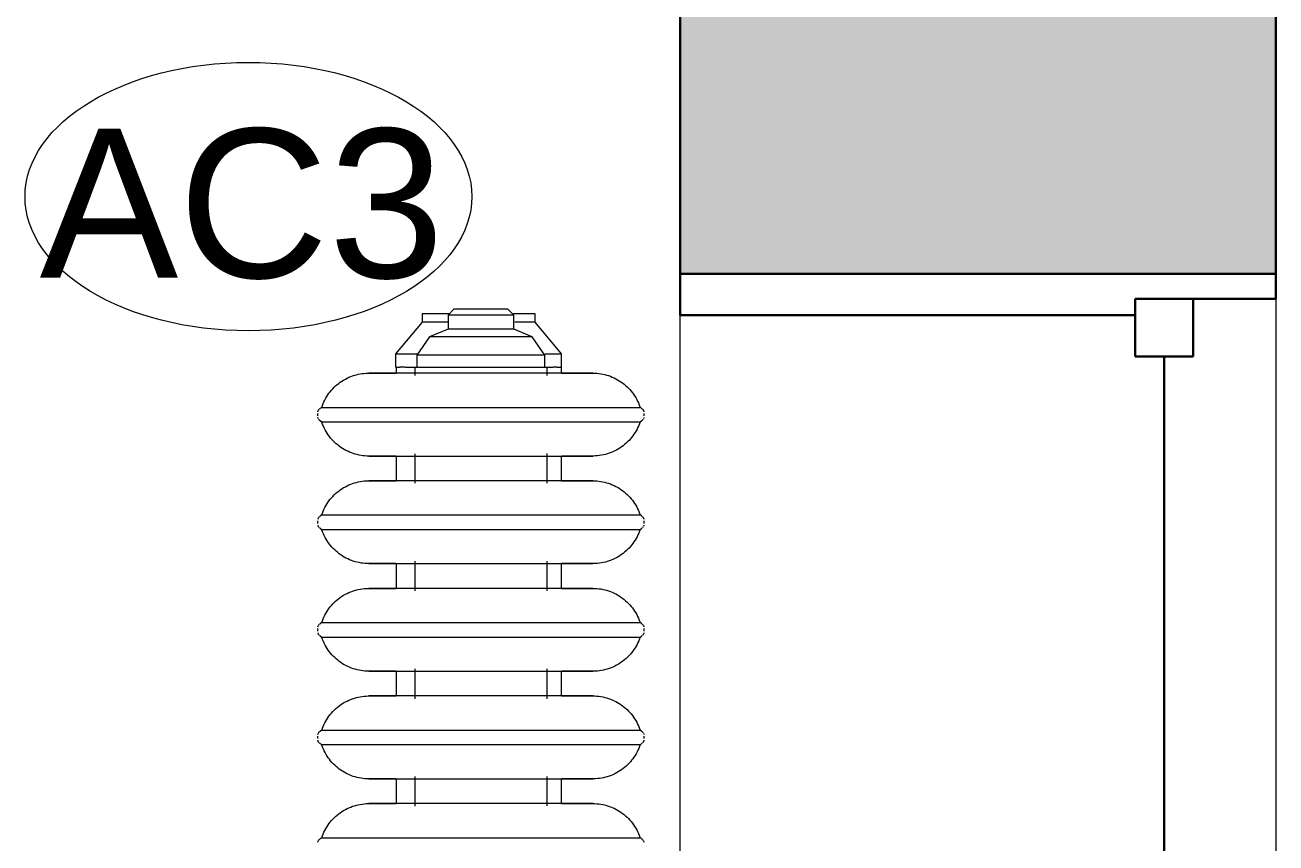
# Model space of a CAD drawing. Header units: inches. Extents: x -1176 to 1507, y -2563 to 978.
# Drawn here: x -791.83 to -754.04, y -403.37 to -378.67 of the extents above; entities that cross this region are included whole.
import ezdxf

# ---------------------------------------------------------------- set-up
doc = ezdxf.new("R2010")
doc.units = ezdxf.units.IN
doc.header["$MEASUREMENT"] = 0
for name, color, linetype, lineweight in [('A-GENM', 13, 'Continuous', 18), ('A-GLAZ', 151, 'Continuous', 18), ('A-WALL', 113, 'Continuous', 18), ('A-WALL-PATT', 111, 'Continuous', 18), ('Q-SPCQ-IDEN', 132, 'Continuous', 9)]:
    doc.layers.add(name, color=color, linetype=linetype, lineweight=lineweight)
doc.styles.add('Arial', font='arial.ttf', dxfattribs={"height": 4.5})

# ---------------------------------------------------------------- blocks, each defined once
blk = doc.blocks.new('Double Hung - balcony windows 3_ 6_-6827319-2nd Floor Power _ Signal')
at = {"layer": 'A-GLAZ', "color": 8, "lineweight": 30}
for p, q in [((-21, 9), (-20.25, 9)), ((-20.25, 4.75), (-20.25, 9)), ((20.25, 4.75), (20.25, 9)), ((21, 9), (20.25, 9)), ((-20.25, 6.5), (-20.25, 4.75)), ((-20.25, 6.5), (-18.5, 6.5)), ((-18.5, 6.5), (-18.5, 4.75)), ((18.5, 6.5), (18.5, 4.75)), ((20.25, 6.5), (18.5, 6.5)), ((20.25, 6.5), (20.25, 4.75)), ((-18.5, 5.625), (18.5, 5.625)), ((-20.25, 4.75), (-18.5, 4.75)), ((-20.25, 4.75), (-19.75, 4.75)), ((-19.75, -9), (-19.75, 4.75)), ((20.25, 4.75), (18.5, 4.75)), ((19.75, 4.75), (20.25, 4.75)), ((19.75, 4.75), (19.75, -9)), ((-19.75, -9), (-21, -9)), ((19.75, -9), (21, -9))]:
    blk.add_line(p, q, dxfattribs=at)
blk = doc.blocks.new('Cast_Iron_Radiator_8182 - Cast_Iron_Radiator_8182-V121-2nd Floor Power _ Signal')
at = {"layer": 'A-GENM', "lineweight": 9}
for p, q in [((-5.75, 4.933), (-5.787, 4.933)), ((-5.713, 4.933), (-5.75, 4.933)), ((-2.5, 4.933), (-2.537, 4.933)), ((-2.463, 4.933), (-2.5, 4.933)), ((0.75, 4.933), (0.713, 4.933)), ((0.787, 4.933), (0.75, 4.933)), ((4, 4.933), (3.963, 4.933)), ((4.037, 4.933), (4, 4.933)), ((-5.943, 4.848), (-5.968, 4.809)), ((-5.968, 1), (-5.968, 4.809)), ((-5.532, 4.809), (-5.557, 4.848)), ((-5.532, 1), (-5.532, 4.809)), ((-2.693, 4.848), (-2.718, 4.809)), ((-2.718, 1), (-2.718, 4.809)), ((-2.282, 4.809), (-2.307, 4.848)), ((-2.282, 1), (-2.282, 4.809)), ((0.557, 4.848), (0.532, 4.809)), ((0.532, 1), (0.532, 4.809)), ((0.968, 4.809), (0.943, 4.848)), ((0.968, 1), (0.968, 4.809)), ((3.807, 4.848), (3.782, 4.809)), ((3.782, 1), (3.782, 4.809)), ((4.218, 4.809), (4.193, 4.848)), ((4.218, 1), (4.218, 4.809)), ((7.057, 4.848), (7.032, 4.809)), ((7.032, 1), (7.032, 4.809)), ((-7.584, 2.438), (-8.542, 1.635)), ((-7.179, 2.438), (-7.584, 2.438)), ((-7.584, 1.944), (-7.584, 2.438)), ((-6.996, 2.438), (-7.179, 2.438)), ((-7.179, 2.291), (-7.179, 2.438)), ((-7.179, 2.296), (-7.179, 2.192)), ((-3.746, 2.438), (-4.501, 2.438)), ((-0.496, 2.438), (-1.251, 2.438)), ((2.754, 2.438), (1.999, 2.438)), ((6.004, 2.438), (5.249, 2.438)), ((-7.545, 1.935), (-8.095, 1.55)), ((-7.179, 1.935), (-7.545, 1.935)), ((-7.545, 1.935), (-7.545, -1.935)), ((-7.179, 2.013), (-7.179, 2.188)), ((-6.932, 2), (-7.179, 2)), ((-7.179, -2), (-7.179, 2)), ((-3.682, 2), (-4.572, 2)), ((-0.432, 2), (-1.322, 2)), ((2.834, 2), (1.928, 2)), ((6.068, 2), (5.178, 2)), ((-8.542, 1.635), (-8.792, 1.635)), ((-8.792, 1.635), (-8.792, 0.985)), ((-8.542, 1.635), (-8.542, 1.028)), ((-8.095, 1.55), (-8.331, 0.993)), ((-8.095, 1.55), (-8.095, -1.55)), ((-8.753, 0.993), (-8.929, 0.816)), ((-8.929, 0.816), (-8.929, -0.816)), ((-8.331, 0.993), (-8.753, 0.993)), ((-8.753, 0.993), (-8.753, -0.993)), ((-8.331, 0.993), (-8.331, -0.993)), ((-7.002, 1), (-7.002, -1)), ((-5.968, -1), (-5.968, 1)), ((-5.532, -1), (-5.532, 1)), ((-4.498, -1), (-4.498, 1)), ((-3.752, 1), (-3.752, -1)), ((-2.718, -1), (-2.718, 1)), ((-2.282, -1), (-2.282, 1)), ((-1.248, -1), (-1.248, 1)), ((-0.502, 1), (-0.502, -1)), ((0.532, -1), (0.532, 1)), ((0.968, -1), (0.968, 1)), ((2.002, -1), (2.002, 1)), ((2.748, 1), (2.748, -1)), ((3.782, -1), (3.782, 1)), ((4.218, -1), (4.218, 1)), ((5.252, -1), (5.252, 1)), ((5.998, 1), (5.998, -1)), ((7.032, -1), (7.032, 1)), ((-8.929, -0.816), (-8.753, -0.993)), ((-8.792, -0.961), (-8.792, -1.771)), ((-8.753, -0.993), (-8.331, -0.993)), ((-8.542, -1.008), (-8.542, -1.771)), ((-8.331, -0.993), (-8.095, -1.55)), ((-5.968, -4.809), (-5.968, -1)), ((-5.532, -4.809), (-5.532, -1)), ((-2.718, -4.809), (-2.718, -1)), ((-2.282, -4.809), (-2.282, -1)), ((0.532, -4.809), (0.532, -1)), ((0.968, -4.809), (0.968, -1)), ((3.782, -4.809), (3.782, -1)), ((4.218, -4.809), (4.218, -1)), ((7.032, -4.809), (7.032, -1)), ((-8.792, -1.771), (-8.542, -1.771)), ((-8.542, -1.771), (-7.584, -2.575)), ((-8.095, -1.55), (-7.545, -1.935)), ((-7.584, -2.575), (-7.584, -1.924)), ((-7.545, -1.935), (-7.179, -1.935)), ((-7.179, -2), (-6.928, -2)), ((-7.179, -2.287), (-7.179, -2.017)), ((-4.568, -2), (-3.678, -2)), ((-1.318, -2), (-0.428, -2)), ((1.932, -2), (2.834, -2)), ((5.182, -2), (6.072, -2)), ((-7.584, -2.575), (-7.179, -2.575)), ((-7.179, -2.301), (-7.179, -2.452)), ((-7.179, -2.551), (-7.179, -2.436)), ((-7.179, -2.562), (-6.997, -2.562)), ((-7.179, -2.565), (-7.179, -2.575)), ((-4.503, -2.562), (-3.747, -2.562)), ((-1.253, -2.562), (-0.497, -2.562)), ((1.997, -2.562), (2.753, -2.562)), ((5.247, -2.562), (6.003, -2.562)), ((-5.968, -4.809), (-5.943, -4.848)), ((-5.557, -4.848), (-5.532, -4.809)), ((-2.718, -4.809), (-2.693, -4.848)), ((-2.307, -4.848), (-2.282, -4.809)), ((0.532, -4.809), (0.557, -4.848)), ((0.943, -4.848), (0.968, -4.809)), ((3.782, -4.809), (3.807, -4.848)), ((4.193, -4.848), (4.218, -4.809)), ((7.032, -4.809), (7.057, -4.848)), ((-5.787, -4.933), (-5.75, -4.933)), ((-5.75, -4.933), (-5.713, -4.933)), ((-2.537, -4.933), (-2.5, -4.933)), ((-2.5, -4.933), (-2.463, -4.933)), ((0.713, -4.933), (0.75, -4.933)), ((0.75, -4.933), (0.787, -4.933)), ((3.963, -4.933), (4, -4.933)), ((4, -4.933), (4.037, -4.933))]:
    blk.add_line(p, q, dxfattribs=at)
at = {"layer": 'A-GENM', "lineweight": 9, "flags": 128}
for points in [[(-5.872, 4.912), (-5.865, 4.915), (-5.858, 4.918), (-5.851, 4.921), (-5.844, 4.924), (-5.837, 4.926)], [(-5.662, 4.925), (-5.655, 4.923), (-5.648, 4.921), (-5.641, 4.918), (-5.634, 4.915), (-5.627, 4.912)], [(-2.622, 4.912), (-2.615, 4.915), (-2.608, 4.918), (-2.601, 4.921), (-2.594, 4.924), (-2.587, 4.926)], [(-2.412, 4.925), (-2.405, 4.923), (-2.398, 4.921), (-2.391, 4.918), (-2.384, 4.915), (-2.377, 4.912)], [(0.628, 4.912), (0.635, 4.915), (0.642, 4.918), (0.649, 4.921), (0.656, 4.924), (0.663, 4.926)], [(0.838, 4.925), (0.845, 4.923), (0.852, 4.921), (0.859, 4.918), (0.866, 4.915), (0.873, 4.912)], [(3.878, 4.912), (3.885, 4.915), (3.892, 4.918), (3.899, 4.921), (3.906, 4.924), (3.913, 4.926)], [(4.088, 4.925), (4.095, 4.923), (4.102, 4.921), (4.109, 4.918), (4.116, 4.915), (4.123, 4.912)], [(7.128, 4.912), (7.135, 4.915), (7.142, 4.918), (7.149, 4.921), (7.156, 4.924), (7.163, 4.926)], [(-7.002, 3.383), (-7.001, 3.443), (-6.997, 3.503), (-6.991, 3.563), (-6.983, 3.622), (-6.972, 3.681), (-6.959, 3.74), (-6.943, 3.798), (-6.926, 3.855), (-6.906, 3.911), (-6.883, 3.967), (-6.859, 4.022), (-6.832, 4.076), (-6.804, 4.128), (-6.773, 4.18), (-6.74, 4.23), (-6.705, 4.279), (-6.668, 4.326), (-6.63, 4.372), (-6.589, 4.416), (-6.547, 4.459), (-6.503, 4.5), (-6.458, 4.539), (-6.411, 4.576), (-6.362, 4.612), (-6.312, 4.645), (-6.261, 4.677), (-6.209, 4.706), (-6.155, 4.733), (-6.101, 4.758), (-6.045, 4.781), (-5.989, 4.802)], [(-5.943, 4.848), (-5.938, 4.854), (-5.934, 4.86), (-5.929, 4.866), (-5.925, 4.872), (-5.919, 4.877)], [(-5.909, 4.887), (-5.903, 4.892), (-5.897, 4.896), (-5.891, 4.901), (-5.885, 4.905)], [(-5.614, 4.904), (-5.608, 4.9), (-5.602, 4.896), (-5.596, 4.891), (-5.591, 4.887)], [(-5.58, 4.876), (-5.575, 4.871), (-5.57, 4.865), (-5.565, 4.859), (-5.561, 4.854), (-5.557, 4.848)], [(-5.532, 4.809), (-5.475, 4.789), (-5.419, 4.767), (-5.365, 4.743), (-5.311, 4.716), (-5.258, 4.688), (-5.206, 4.657), (-5.156, 4.624), (-5.107, 4.59), (-5.059, 4.553), (-5.013, 4.515), (-4.969, 4.474), (-4.926, 4.432), (-4.885, 4.389), (-4.846, 4.343), (-4.808, 4.296), (-4.773, 4.248), (-4.739, 4.198), (-4.707, 4.147), (-4.678, 4.095), (-4.651, 4.042), (-4.625, 3.987), (-4.602, 3.932), (-4.581, 3.876), (-4.563, 3.819), (-4.547, 3.761), (-4.533, 3.703), (-4.521, 3.644), (-4.512, 3.585), (-4.505, 3.525), (-4.5, 3.465), (-4.498, 3.405), (-4.498, 3.383)], [(-3.752, 3.383), (-3.751, 3.443), (-3.747, 3.503), (-3.741, 3.563), (-3.733, 3.622), (-3.722, 3.681), (-3.709, 3.74), (-3.693, 3.798), (-3.676, 3.855), (-3.656, 3.911), (-3.633, 3.967), (-3.609, 4.022), (-3.582, 4.076), (-3.554, 4.128), (-3.523, 4.18), (-3.49, 4.23), (-3.455, 4.279), (-3.418, 4.326), (-3.38, 4.372), (-3.339, 4.416), (-3.297, 4.459), (-3.253, 4.5), (-3.208, 4.539), (-3.161, 4.576), (-3.112, 4.612), (-3.062, 4.645), (-3.011, 4.677), (-2.959, 4.706), (-2.905, 4.733), (-2.851, 4.758), (-2.795, 4.781), (-2.739, 4.802)], [(-2.693, 4.848), (-2.688, 4.854), (-2.684, 4.86), (-2.679, 4.866), (-2.675, 4.872), (-2.669, 4.877)], [(-2.659, 4.887), (-2.653, 4.892), (-2.647, 4.896), (-2.641, 4.901), (-2.635, 4.905)], [(-2.364, 4.904), (-2.358, 4.9), (-2.352, 4.896), (-2.346, 4.891), (-2.341, 4.887)], [(-2.33, 4.876), (-2.325, 4.871), (-2.32, 4.865), (-2.315, 4.859), (-2.311, 4.854), (-2.307, 4.848)], [(-2.282, 4.809), (-2.225, 4.789), (-2.169, 4.767), (-2.115, 4.743), (-2.061, 4.716), (-2.008, 4.688), (-1.956, 4.657), (-1.906, 4.624), (-1.857, 4.59), (-1.809, 4.553), (-1.763, 4.515), (-1.719, 4.474), (-1.676, 4.432), (-1.635, 4.389), (-1.596, 4.343), (-1.558, 4.296), (-1.523, 4.248), (-1.489, 4.198), (-1.457, 4.147), (-1.428, 4.095), (-1.401, 4.042), (-1.375, 3.987), (-1.352, 3.932), (-1.331, 3.876), (-1.313, 3.819), (-1.297, 3.761), (-1.283, 3.703), (-1.271, 3.644), (-1.262, 3.585), (-1.255, 3.525), (-1.25, 3.465), (-1.248, 3.405), (-1.248, 3.383)], [(-0.502, 3.383), (-0.501, 3.443), (-0.497, 3.503), (-0.491, 3.563), (-0.483, 3.622), (-0.472, 3.681), (-0.459, 3.74), (-0.443, 3.798), (-0.426, 3.855), (-0.406, 3.911), (-0.383, 3.967), (-0.359, 4.022), (-0.332, 4.076), (-0.304, 4.128), (-0.273, 4.18), (-0.24, 4.23), (-0.205, 4.279), (-0.168, 4.326), (-0.13, 4.372), (-0.089, 4.416), (-0.047, 4.459), (-0.003, 4.5), (0.042, 4.539), (0.089, 4.576), (0.138, 4.612), (0.188, 4.645), (0.239, 4.677), (0.291, 4.706), (0.345, 4.733), (0.399, 4.758), (0.455, 4.781), (0.511, 4.802)], [(0.557, 4.848), (0.562, 4.854), (0.566, 4.86), (0.571, 4.866), (0.575, 4.872), (0.581, 4.877)], [(0.591, 4.887), (0.597, 4.892), (0.603, 4.896), (0.609, 4.901), (0.615, 4.905)], [(0.886, 4.904), (0.892, 4.9), (0.898, 4.896), (0.904, 4.891), (0.909, 4.887)], [(0.92, 4.876), (0.925, 4.871), (0.93, 4.865), (0.935, 4.859), (0.939, 4.854), (0.943, 4.848)], [(0.968, 4.809), (1.025, 4.789), (1.081, 4.767), (1.135, 4.743), (1.189, 4.716), (1.242, 4.688), (1.294, 4.657), (1.344, 4.624), (1.393, 4.59), (1.441, 4.553), (1.487, 4.515), (1.531, 4.474), (1.574, 4.432), (1.615, 4.389), (1.654, 4.343), (1.692, 4.296), (1.727, 4.248), (1.761, 4.198), (1.793, 4.147), (1.822, 4.095), (1.849, 4.042), (1.875, 3.987), (1.898, 3.932), (1.919, 3.876), (1.937, 3.819), (1.953, 3.761), (1.967, 3.703), (1.979, 3.644), (1.988, 3.585), (1.995, 3.525), (2, 3.465), (2.002, 3.405), (2.002, 3.383)], [(2.748, 3.383), (2.749, 3.443), (2.753, 3.503), (2.759, 3.563), (2.767, 3.622), (2.778, 3.681), (2.791, 3.74), (2.807, 3.798), (2.824, 3.855), (2.844, 3.911), (2.867, 3.967), (2.891, 4.022), (2.918, 4.076), (2.946, 4.128), (2.977, 4.18), (3.01, 4.23), (3.045, 4.279), (3.082, 4.326), (3.12, 4.372), (3.161, 4.416), (3.203, 4.459), (3.247, 4.5), (3.292, 4.539), (3.339, 4.576), (3.388, 4.612), (3.438, 4.645), (3.489, 4.677), (3.541, 4.706), (3.595, 4.733), (3.649, 4.758), (3.705, 4.781), (3.761, 4.802)], [(3.807, 4.848), (3.812, 4.854), (3.816, 4.86), (3.821, 4.866), (3.825, 4.872), (3.831, 4.877)], [(3.841, 4.887), (3.847, 4.892), (3.853, 4.896), (3.859, 4.901), (3.865, 4.905)], [(4.136, 4.904), (4.142, 4.9), (4.148, 4.896), (4.154, 4.891), (4.159, 4.887)], [(4.17, 4.876), (4.175, 4.871), (4.18, 4.865), (4.185, 4.859), (4.189, 4.854), (4.193, 4.848)], [(4.218, 4.809), (4.275, 4.789), (4.331, 4.767), (4.385, 4.743), (4.439, 4.716), (4.492, 4.688), (4.544, 4.657), (4.594, 4.624), (4.643, 4.59), (4.691, 4.553), (4.737, 4.515), (4.781, 4.474), (4.824, 4.432), (4.865, 4.389), (4.904, 4.343), (4.942, 4.296), (4.977, 4.248), (5.011, 4.198), (5.043, 4.147), (5.072, 4.095), (5.099, 4.042), (5.125, 3.987), (5.148, 3.932), (5.169, 3.876), (5.187, 3.819), (5.203, 3.761), (5.217, 3.703), (5.229, 3.644), (5.238, 3.585), (5.245, 3.525), (5.25, 3.465), (5.252, 3.405), (5.252, 3.383)], [(5.998, 3.383), (5.999, 3.443), (6.003, 3.503), (6.009, 3.563), (6.017, 3.622), (6.028, 3.681), (6.041, 3.74), (6.057, 3.798), (6.074, 3.855), (6.094, 3.911), (6.117, 3.967), (6.141, 4.022), (6.168, 4.076), (6.196, 4.128), (6.227, 4.18), (6.26, 4.23), (6.295, 4.279), (6.332, 4.326), (6.37, 4.372), (6.411, 4.416), (6.453, 4.459), (6.497, 4.5), (6.542, 4.539), (6.589, 4.576), (6.638, 4.612), (6.688, 4.645), (6.739, 4.677), (6.791, 4.706), (6.845, 4.733), (6.899, 4.758), (6.955, 4.781), (7.011, 4.802)], [(7.057, 4.848), (7.062, 4.854), (7.066, 4.86), (7.071, 4.866), (7.075, 4.872), (7.081, 4.877)], [(7.091, 4.887), (7.097, 4.892), (7.103, 4.896), (7.109, 4.901), (7.115, 4.905)], [(-7.002, 2.438), (-7.002, 2.498), (-7.002, 2.571), (-7.002, 2.642), (-7.002, 2.71), (-7.002, 2.775), (-7.002, 2.837), (-7.002, 2.896), (-7.002, 2.952), (-7.002, 3.005), (-7.002, 3.055), (-7.002, 3.102), (-7.002, 3.145), (-7.002, 3.185), (-7.002, 3.221), (-7.002, 3.254), (-7.002, 3.283), (-7.002, 3.309), (-7.002, 3.33), (-7.002, 3.348), (-7.002, 3.363), (-7.002, 3.373), (-7.002, 3.38), (-7.002, 3.383), (-7.002, 3.383)], [(-7.002, 3.383), (-7.002, 3.381), (-7.002, 3.375), (-7.002, 3.366), (-7.002, 3.353), (-7.002, 3.336), (-7.002, 3.315), (-7.002, 3.29), (-7.002, 3.262), (-7.002, 3.23), (-7.002, 3.195), (-7.002, 3.156), (-7.002, 3.114), (-7.002, 3.068), (-7.002, 3.019), (-7.002, 2.967), (-7.002, 2.911), (-7.002, 2.853), (-7.002, 2.792), (-7.002, 2.727), (-7.002, 2.66), (-7.002, 2.591), (-7.002, 2.518), (-7.002, 2.444), (-7.002, 2.367), (-7.002, 2.288), (-7.002, 2.206), (-7.002, 2.123), (-7.002, 2.038), (-7.002, 1.952), (-7.002, 1.864), (-7.002, 1.774), (-7.002, 1.683), (-7.002, 1.591), (-7.002, 1.499), (-7.002, 1.405), (-7.002, 1.311), (-7.002, 1.216), (-7.002, 1.121), (-7.002, 1.026), (-7.002, 1)], [(-4.498, 3.383), (-4.498, 3.381), (-4.498, 3.375), (-4.498, 3.366), (-4.498, 3.353), (-4.498, 3.336), (-4.498, 3.315), (-4.498, 3.29), (-4.498, 3.262), (-4.498, 3.23), (-4.498, 3.195), (-4.498, 3.156), (-4.498, 3.114), (-4.498, 3.068), (-4.498, 3.019), (-4.498, 2.967), (-4.498, 2.911), (-4.498, 2.853), (-4.498, 2.792), (-4.498, 2.727), (-4.498, 2.66), (-4.498, 2.591), (-4.498, 2.518), (-4.498, 2.444)], [(-4.498, 1), (-4.498, 1.095), (-4.498, 1.19), (-4.498, 1.285), (-4.498, 1.38), (-4.498, 1.473), (-4.498, 1.566), (-4.498, 1.659), (-4.498, 1.75), (-4.498, 1.839), (-4.498, 1.928), (-4.498, 2.015), (-4.498, 2.1), (-4.498, 2.184), (-4.498, 2.266), (-4.498, 2.346), (-4.498, 2.423), (-4.498, 2.498), (-4.498, 2.571), (-4.498, 2.642), (-4.498, 2.71), (-4.498, 2.775), (-4.498, 2.837), (-4.498, 2.896), (-4.498, 2.952), (-4.498, 3.005), (-4.498, 3.055), (-4.498, 3.102), (-4.498, 3.145), (-4.498, 3.185), (-4.498, 3.221), (-4.498, 3.254), (-4.498, 3.283), (-4.498, 3.309), (-4.498, 3.33), (-4.498, 3.348), (-4.498, 3.363), (-4.498, 3.373), (-4.498, 3.38), (-4.498, 3.383), (-4.498, 3.383)], [(-3.752, 2.438), (-3.752, 2.498), (-3.752, 2.571), (-3.752, 2.642), (-3.752, 2.71), (-3.752, 2.775), (-3.752, 2.837), (-3.752, 2.896), (-3.752, 2.952), (-3.752, 3.005), (-3.752, 3.055), (-3.752, 3.102), (-3.752, 3.145), (-3.752, 3.185), (-3.752, 3.221), (-3.752, 3.254), (-3.752, 3.283), (-3.752, 3.309), (-3.752, 3.33), (-3.752, 3.348), (-3.752, 3.363), (-3.752, 3.373), (-3.752, 3.38), (-3.752, 3.383), (-3.752, 3.383)], [(-3.752, 3.383), (-3.752, 3.381), (-3.752, 3.375), (-3.752, 3.366), (-3.752, 3.353), (-3.752, 3.336), (-3.752, 3.315), (-3.752, 3.29), (-3.752, 3.262), (-3.752, 3.23), (-3.752, 3.195), (-3.752, 3.156), (-3.752, 3.114), (-3.752, 3.068), (-3.752, 3.019), (-3.752, 2.967), (-3.752, 2.911), (-3.752, 2.853), (-3.752, 2.792), (-3.752, 2.727), (-3.752, 2.66), (-3.752, 2.591), (-3.752, 2.518), (-3.752, 2.444), (-3.752, 2.367), (-3.752, 2.288), (-3.752, 2.206), (-3.752, 2.123), (-3.752, 2.038), (-3.752, 1.952), (-3.752, 1.864), (-3.752, 1.774), (-3.752, 1.683), (-3.752, 1.591), (-3.752, 1.499), (-3.752, 1.405), (-3.752, 1.311), (-3.752, 1.216), (-3.752, 1.121), (-3.752, 1.026), (-3.752, 1)], [(-1.248, 3.383), (-1.248, 3.381), (-1.248, 3.375), (-1.248, 3.366), (-1.248, 3.353), (-1.248, 3.336), (-1.248, 3.315), (-1.248, 3.29), (-1.248, 3.262), (-1.248, 3.23), (-1.248, 3.195), (-1.248, 3.156), (-1.248, 3.114), (-1.248, 3.068), (-1.248, 3.019), (-1.248, 2.967), (-1.248, 2.911), (-1.248, 2.853), (-1.248, 2.792), (-1.248, 2.727), (-1.248, 2.66), (-1.248, 2.591), (-1.248, 2.518), (-1.248, 2.444)], [(-1.248, 1), (-1.248, 1.095), (-1.248, 1.19), (-1.248, 1.285), (-1.248, 1.38), (-1.248, 1.473), (-1.248, 1.566), (-1.248, 1.659), (-1.248, 1.75), (-1.248, 1.839), (-1.248, 1.928), (-1.248, 2.015), (-1.248, 2.1), (-1.248, 2.184), (-1.248, 2.266), (-1.248, 2.346), (-1.248, 2.423), (-1.248, 2.498), (-1.248, 2.571), (-1.248, 2.642), (-1.248, 2.71), (-1.248, 2.775), (-1.248, 2.837), (-1.248, 2.896), (-1.248, 2.952), (-1.248, 3.005), (-1.248, 3.055), (-1.248, 3.102), (-1.248, 3.145), (-1.248, 3.185), (-1.248, 3.221), (-1.248, 3.254), (-1.248, 3.283), (-1.248, 3.309), (-1.248, 3.33), (-1.248, 3.348), (-1.248, 3.363), (-1.248, 3.373), (-1.248, 3.38), (-1.248, 3.383), (-1.248, 3.383)], [(-0.502, 2.438), (-0.502, 2.498), (-0.502, 2.571), (-0.502, 2.642), (-0.502, 2.71), (-0.502, 2.775), (-0.502, 2.837), (-0.502, 2.896), (-0.502, 2.952), (-0.502, 3.005), (-0.502, 3.055), (-0.502, 3.102), (-0.502, 3.145), (-0.502, 3.185), (-0.502, 3.221), (-0.502, 3.254), (-0.502, 3.283), (-0.502, 3.309), (-0.502, 3.33), (-0.502, 3.348), (-0.502, 3.363), (-0.502, 3.373), (-0.502, 3.38), (-0.502, 3.383), (-0.502, 3.383)], [(-0.502, 3.383), (-0.502, 3.381), (-0.502, 3.375), (-0.502, 3.366), (-0.502, 3.353), (-0.502, 3.336), (-0.502, 3.315), (-0.502, 3.29), (-0.502, 3.262), (-0.502, 3.23), (-0.502, 3.195), (-0.502, 3.156), (-0.502, 3.114), (-0.502, 3.068), (-0.502, 3.019), (-0.502, 2.967), (-0.502, 2.911), (-0.502, 2.853), (-0.502, 2.792), (-0.502, 2.727), (-0.502, 2.66), (-0.502, 2.591), (-0.502, 2.518), (-0.502, 2.444), (-0.502, 2.367), (-0.502, 2.288), (-0.502, 2.206), (-0.502, 2.123), (-0.502, 2.038), (-0.502, 1.952), (-0.502, 1.864), (-0.502, 1.774), (-0.502, 1.683), (-0.502, 1.591), (-0.502, 1.499), (-0.502, 1.405), (-0.502, 1.311), (-0.502, 1.216), (-0.502, 1.121), (-0.502, 1.026), (-0.502, 1)], [(2.002, 3.383), (2.002, 3.381), (2.002, 3.375), (2.002, 3.366), (2.002, 3.353), (2.002, 3.336), (2.002, 3.315), (2.002, 3.29), (2.002, 3.262), (2.002, 3.23), (2.002, 3.195), (2.002, 3.156), (2.002, 3.114), (2.002, 3.068), (2.002, 3.019), (2.002, 2.967), (2.002, 2.911), (2.002, 2.853), (2.002, 2.792), (2.002, 2.727), (2.002, 2.66), (2.002, 2.591), (2.002, 2.518), (2.002, 2.444)], [(2.002, 1), (2.002, 1.095), (2.002, 1.19), (2.002, 1.285), (2.002, 1.38), (2.002, 1.473), (2.002, 1.566), (2.002, 1.659), (2.002, 1.75), (2.002, 1.839), (2.002, 1.928), (2.002, 2.015), (2.002, 2.1), (2.002, 2.184), (2.002, 2.266), (2.002, 2.346), (2.002, 2.423), (2.002, 2.498), (2.002, 2.571), (2.002, 2.642), (2.002, 2.71), (2.002, 2.775), (2.002, 2.837), (2.002, 2.896), (2.002, 2.952), (2.002, 3.005), (2.002, 3.055), (2.002, 3.102), (2.002, 3.145), (2.002, 3.185), (2.002, 3.221), (2.002, 3.254), (2.002, 3.283), (2.002, 3.309), (2.002, 3.33), (2.002, 3.348), (2.002, 3.363), (2.002, 3.373), (2.002, 3.38), (2.002, 3.383), (2.002, 3.383)], [(2.748, 2.438), (2.748, 2.498), (2.748, 2.571), (2.748, 2.642), (2.748, 2.71), (2.748, 2.775), (2.748, 2.837), (2.748, 2.896), (2.748, 2.952), (2.748, 3.005), (2.748, 3.055), (2.748, 3.102), (2.748, 3.145), (2.748, 3.185), (2.748, 3.221), (2.748, 3.254), (2.748, 3.283), (2.748, 3.309), (2.748, 3.33), (2.748, 3.348), (2.748, 3.363), (2.748, 3.373), (2.748, 3.38), (2.748, 3.383), (2.748, 3.383)], [(2.748, 3.383), (2.748, 3.381), (2.748, 3.375), (2.748, 3.366), (2.748, 3.353), (2.748, 3.336), (2.748, 3.315), (2.748, 3.29), (2.748, 3.262), (2.748, 3.23), (2.748, 3.195), (2.748, 3.156), (2.748, 3.114), (2.748, 3.068), (2.748, 3.019), (2.748, 2.967), (2.748, 2.911), (2.748, 2.853), (2.748, 2.792), (2.748, 2.727), (2.748, 2.66), (2.748, 2.591), (2.748, 2.518), (2.748, 2.444), (2.748, 2.367), (2.748, 2.288), (2.748, 2.206), (2.748, 2.123), (2.748, 2.038), (2.748, 1.952), (2.748, 1.864), (2.748, 1.774), (2.748, 1.683), (2.748, 1.591), (2.748, 1.499), (2.748, 1.405), (2.748, 1.311), (2.748, 1.216), (2.748, 1.121), (2.748, 1.026), (2.748, 1)], [(5.252, 3.383), (5.252, 3.381), (5.252, 3.375), (5.252, 3.366), (5.252, 3.353), (5.252, 3.336), (5.252, 3.315), (5.252, 3.29), (5.252, 3.262), (5.252, 3.23), (5.252, 3.195), (5.252, 3.156), (5.252, 3.114), (5.252, 3.068), (5.252, 3.019), (5.252, 2.967), (5.252, 2.911), (5.252, 2.853), (5.252, 2.792), (5.252, 2.727), (5.252, 2.66), (5.252, 2.591), (5.252, 2.518), (5.252, 2.444)], [(5.252, 1), (5.252, 1.095), (5.252, 1.19), (5.252, 1.285), (5.252, 1.38), (5.252, 1.473), (5.252, 1.566), (5.252, 1.659), (5.252, 1.75), (5.252, 1.839), (5.252, 1.928), (5.252, 2.015), (5.252, 2.1), (5.252, 2.184), (5.252, 2.266), (5.252, 2.346), (5.252, 2.423), (5.252, 2.498), (5.252, 2.571), (5.252, 2.642), (5.252, 2.71), (5.252, 2.775), (5.252, 2.837), (5.252, 2.896), (5.252, 2.952), (5.252, 3.005), (5.252, 3.055), (5.252, 3.102), (5.252, 3.145), (5.252, 3.185), (5.252, 3.221), (5.252, 3.254), (5.252, 3.283), (5.252, 3.309), (5.252, 3.33), (5.252, 3.348), (5.252, 3.363), (5.252, 3.373), (5.252, 3.38), (5.252, 3.383), (5.252, 3.383)], [(5.998, 2.438), (5.998, 2.498), (5.998, 2.571), (5.998, 2.642), (5.998, 2.71), (5.998, 2.775), (5.998, 2.837), (5.998, 2.896), (5.998, 2.952), (5.998, 3.005), (5.998, 3.055), (5.998, 3.102), (5.998, 3.145), (5.998, 3.185), (5.998, 3.221), (5.998, 3.254), (5.998, 3.283), (5.998, 3.309), (5.998, 3.33), (5.998, 3.348), (5.998, 3.363), (5.998, 3.373), (5.998, 3.38), (5.998, 3.383), (5.998, 3.383)], [(5.998, 3.383), (5.998, 3.381), (5.998, 3.375), (5.998, 3.366), (5.998, 3.353), (5.998, 3.336), (5.998, 3.315), (5.998, 3.29), (5.998, 3.262), (5.998, 3.23), (5.998, 3.195), (5.998, 3.156), (5.998, 3.114), (5.998, 3.068), (5.998, 3.019), (5.998, 2.967), (5.998, 2.911), (5.998, 2.853), (5.998, 2.792), (5.998, 2.727), (5.998, 2.66), (5.998, 2.591), (5.998, 2.518), (5.998, 2.444), (5.998, 2.367), (5.998, 2.288), (5.998, 2.206), (5.998, 2.123), (5.998, 2.038), (5.998, 1.952), (5.998, 1.864), (5.998, 1.774), (5.998, 1.683), (5.998, 1.591), (5.998, 1.499), (5.998, 1.405), (5.998, 1.311), (5.998, 1.216), (5.998, 1.121), (5.998, 1.026), (5.998, 1)], [(-7.002, -1), (-7.002, -1.095), (-7.002, -1.19), (-7.002, -1.285), (-7.002, -1.38), (-7.002, -1.473), (-7.002, -1.566), (-7.002, -1.659), (-7.002, -1.75), (-7.002, -1.839), (-7.002, -1.928), (-7.002, -2.015), (-7.002, -2.1), (-7.002, -2.184), (-7.002, -2.266), (-7.002, -2.346), (-7.002, -2.423), (-7.002, -2.498), (-7.002, -2.571), (-7.002, -2.642), (-7.002, -2.71), (-7.002, -2.775), (-7.002, -2.837), (-7.002, -2.896), (-7.002, -2.952), (-7.002, -3.005), (-7.002, -3.055), (-7.002, -3.102), (-7.002, -3.145), (-7.002, -3.185), (-7.002, -3.221), (-7.002, -3.254), (-7.002, -3.283), (-7.002, -3.309), (-7.002, -3.33), (-7.002, -3.348), (-7.002, -3.363), (-7.002, -3.373), (-7.002, -3.38), (-7.002, -3.383), (-7.002, -3.383)], [(-4.498, -3.383), (-4.498, -3.381), (-4.498, -3.375), (-4.498, -3.366), (-4.498, -3.353), (-4.498, -3.336), (-4.498, -3.315), (-4.498, -3.29), (-4.498, -3.262), (-4.498, -3.23), (-4.498, -3.195), (-4.498, -3.156), (-4.498, -3.114), (-4.498, -3.068), (-4.498, -3.019), (-4.498, -2.967), (-4.498, -2.911), (-4.498, -2.853), (-4.498, -2.792), (-4.498, -2.727), (-4.498, -2.66), (-4.498, -2.591), (-4.498, -2.518), (-4.498, -2.444), (-4.498, -2.367), (-4.498, -2.288), (-4.498, -2.206), (-4.498, -2.123), (-4.498, -2.038), (-4.498, -1.952), (-4.498, -1.864), (-4.498, -1.774), (-4.498, -1.683), (-4.498, -1.591), (-4.498, -1.499), (-4.498, -1.405), (-4.498, -1.311), (-4.498, -1.216), (-4.498, -1.121), (-4.498, -1.026), (-4.498, -1)], [(-3.752, -1), (-3.752, -1.095), (-3.752, -1.19), (-3.752, -1.285), (-3.752, -1.38), (-3.752, -1.473), (-3.752, -1.566), (-3.752, -1.659), (-3.752, -1.75), (-3.752, -1.839), (-3.752, -1.928), (-3.752, -2.015), (-3.752, -2.1), (-3.752, -2.184), (-3.752, -2.266), (-3.752, -2.346), (-3.752, -2.423), (-3.752, -2.498), (-3.752, -2.571), (-3.752, -2.642), (-3.752, -2.71), (-3.752, -2.775), (-3.752, -2.837), (-3.752, -2.896), (-3.752, -2.952), (-3.752, -3.005), (-3.752, -3.055), (-3.752, -3.102), (-3.752, -3.145), (-3.752, -3.185), (-3.752, -3.221), (-3.752, -3.254), (-3.752, -3.283), (-3.752, -3.309), (-3.752, -3.33), (-3.752, -3.348), (-3.752, -3.363), (-3.752, -3.373), (-3.752, -3.38), (-3.752, -3.383), (-3.752, -3.383)], [(-1.248, -3.383), (-1.248, -3.381), (-1.248, -3.375), (-1.248, -3.366), (-1.248, -3.353), (-1.248, -3.336), (-1.248, -3.315), (-1.248, -3.29), (-1.248, -3.262), (-1.248, -3.23), (-1.248, -3.195), (-1.248, -3.156), (-1.248, -3.114), (-1.248, -3.068), (-1.248, -3.019), (-1.248, -2.967), (-1.248, -2.911), (-1.248, -2.853), (-1.248, -2.792), (-1.248, -2.727), (-1.248, -2.66), (-1.248, -2.591), (-1.248, -2.518), (-1.248, -2.444), (-1.248, -2.367), (-1.248, -2.288), (-1.248, -2.206), (-1.248, -2.123), (-1.248, -2.038), (-1.248, -1.952), (-1.248, -1.864), (-1.248, -1.774), (-1.248, -1.683), (-1.248, -1.591), (-1.248, -1.499), (-1.248, -1.405), (-1.248, -1.311), (-1.248, -1.216), (-1.248, -1.121), (-1.248, -1.026), (-1.248, -1)], [(-0.502, -1), (-0.502, -1.095), (-0.502, -1.19), (-0.502, -1.285), (-0.502, -1.38), (-0.502, -1.473), (-0.502, -1.566), (-0.502, -1.659), (-0.502, -1.75), (-0.502, -1.839), (-0.502, -1.928), (-0.502, -2.015), (-0.502, -2.1), (-0.502, -2.184), (-0.502, -2.266), (-0.502, -2.346), (-0.502, -2.423), (-0.502, -2.498), (-0.502, -2.571), (-0.502, -2.642), (-0.502, -2.71), (-0.502, -2.775), (-0.502, -2.837), (-0.502, -2.896), (-0.502, -2.952), (-0.502, -3.005), (-0.502, -3.055), (-0.502, -3.102), (-0.502, -3.145), (-0.502, -3.185), (-0.502, -3.221), (-0.502, -3.254), (-0.502, -3.283), (-0.502, -3.309), (-0.502, -3.33), (-0.502, -3.348), (-0.502, -3.363), (-0.502, -3.373), (-0.502, -3.38), (-0.502, -3.383), (-0.502, -3.383)], [(2.002, -3.383), (2.002, -3.381), (2.002, -3.375), (2.002, -3.366), (2.002, -3.353), (2.002, -3.336), (2.002, -3.315), (2.002, -3.29), (2.002, -3.262), (2.002, -3.23), (2.002, -3.195), (2.002, -3.156), (2.002, -3.114), (2.002, -3.068), (2.002, -3.019), (2.002, -2.967), (2.002, -2.911), (2.002, -2.853), (2.002, -2.792), (2.002, -2.727), (2.002, -2.66), (2.002, -2.591), (2.002, -2.518), (2.002, -2.444), (2.002, -2.367), (2.002, -2.288), (2.002, -2.206), (2.002, -2.123), (2.002, -2.038), (2.002, -1.952), (2.002, -1.864), (2.002, -1.774), (2.002, -1.683), (2.002, -1.591), (2.002, -1.499), (2.002, -1.405), (2.002, -1.311), (2.002, -1.216), (2.002, -1.121), (2.002, -1.026), (2.002, -1)], [(2.748, -1), (2.748, -1.095), (2.748, -1.19), (2.748, -1.285), (2.748, -1.38), (2.748, -1.473), (2.748, -1.566), (2.748, -1.659), (2.748, -1.75), (2.748, -1.839), (2.748, -1.928), (2.748, -2.015), (2.748, -2.1), (2.748, -2.184), (2.748, -2.266), (2.748, -2.346), (2.748, -2.423), (2.748, -2.498), (2.748, -2.571), (2.748, -2.642), (2.748, -2.71), (2.748, -2.775), (2.748, -2.837), (2.748, -2.896), (2.748, -2.952), (2.748, -3.005), (2.748, -3.055), (2.748, -3.102), (2.748, -3.145), (2.748, -3.185), (2.748, -3.221), (2.748, -3.254), (2.748, -3.283), (2.748, -3.309), (2.748, -3.33), (2.748, -3.348), (2.748, -3.363), (2.748, -3.373), (2.748, -3.38), (2.748, -3.383), (2.748, -3.383)], [(5.252, -3.383), (5.252, -3.381), (5.252, -3.375), (5.252, -3.366), (5.252, -3.353), (5.252, -3.336), (5.252, -3.315), (5.252, -3.29), (5.252, -3.262), (5.252, -3.23), (5.252, -3.195), (5.252, -3.156), (5.252, -3.114), (5.252, -3.068), (5.252, -3.019), (5.252, -2.967), (5.252, -2.911), (5.252, -2.853), (5.252, -2.792), (5.252, -2.727), (5.252, -2.66), (5.252, -2.591), (5.252, -2.518), (5.252, -2.444), (5.252, -2.367), (5.252, -2.288), (5.252, -2.206), (5.252, -2.123), (5.252, -2.038), (5.252, -1.952), (5.252, -1.864), (5.252, -1.774), (5.252, -1.683), (5.252, -1.591), (5.252, -1.499), (5.252, -1.405), (5.252, -1.311), (5.252, -1.216), (5.252, -1.121), (5.252, -1.026), (5.252, -1)], [(5.998, -1), (5.998, -1.095), (5.998, -1.19), (5.998, -1.285), (5.998, -1.38), (5.998, -1.473), (5.998, -1.566), (5.998, -1.659), (5.998, -1.75), (5.998, -1.839), (5.998, -1.928), (5.998, -2.015), (5.998, -2.1), (5.998, -2.184), (5.998, -2.266), (5.998, -2.346), (5.998, -2.423), (5.998, -2.498), (5.998, -2.571), (5.998, -2.642), (5.998, -2.71), (5.998, -2.775), (5.998, -2.837), (5.998, -2.896), (5.998, -2.952), (5.998, -3.005), (5.998, -3.055), (5.998, -3.102), (5.998, -3.145), (5.998, -3.185), (5.998, -3.221), (5.998, -3.254), (5.998, -3.283), (5.998, -3.309), (5.998, -3.33), (5.998, -3.348), (5.998, -3.363), (5.998, -3.373), (5.998, -3.38), (5.998, -3.383), (5.998, -3.383)], [(-7.002, -3.383), (-7.002, -3.381), (-7.002, -3.375), (-7.002, -3.366), (-7.002, -3.353), (-7.002, -3.336), (-7.002, -3.315), (-7.002, -3.29), (-7.002, -3.262), (-7.002, -3.23), (-7.002, -3.195), (-7.002, -3.156), (-7.002, -3.114), (-7.002, -3.068), (-7.002, -3.019), (-7.002, -2.967), (-7.002, -2.911), (-7.002, -2.853), (-7.002, -2.792), (-7.002, -2.727), (-7.002, -2.66), (-7.002, -2.591), (-7.002, -2.561)], [(-4.498, -2.571), (-4.498, -2.642), (-4.498, -2.71), (-4.498, -2.775), (-4.498, -2.837), (-4.498, -2.896), (-4.498, -2.952), (-4.498, -3.005), (-4.498, -3.055), (-4.498, -3.102), (-4.498, -3.145), (-4.498, -3.185), (-4.498, -3.221), (-4.498, -3.254), (-4.498, -3.283), (-4.498, -3.309), (-4.498, -3.33), (-4.498, -3.348), (-4.498, -3.363), (-4.498, -3.373), (-4.498, -3.38), (-4.498, -3.383), (-4.498, -3.383)], [(-3.752, -3.383), (-3.752, -3.381), (-3.752, -3.375), (-3.752, -3.366), (-3.752, -3.353), (-3.752, -3.336), (-3.752, -3.315), (-3.752, -3.29), (-3.752, -3.262), (-3.752, -3.23), (-3.752, -3.195), (-3.752, -3.156), (-3.752, -3.114), (-3.752, -3.068), (-3.752, -3.019), (-3.752, -2.967), (-3.752, -2.911), (-3.752, -2.853), (-3.752, -2.792), (-3.752, -2.727), (-3.752, -2.66), (-3.752, -2.591), (-3.752, -2.562)], [(-1.248, -2.571), (-1.248, -2.642), (-1.248, -2.71), (-1.248, -2.775), (-1.248, -2.837), (-1.248, -2.896), (-1.248, -2.952), (-1.248, -3.005), (-1.248, -3.055), (-1.248, -3.102), (-1.248, -3.145), (-1.248, -3.185), (-1.248, -3.221), (-1.248, -3.254), (-1.248, -3.283), (-1.248, -3.309), (-1.248, -3.33), (-1.248, -3.348), (-1.248, -3.363), (-1.248, -3.373), (-1.248, -3.38), (-1.248, -3.383), (-1.248, -3.383)], [(-0.502, -3.383), (-0.502, -3.381), (-0.502, -3.375), (-0.502, -3.366), (-0.502, -3.353), (-0.502, -3.336), (-0.502, -3.315), (-0.502, -3.29), (-0.502, -3.262), (-0.502, -3.23), (-0.502, -3.195), (-0.502, -3.156), (-0.502, -3.114), (-0.502, -3.068), (-0.502, -3.019), (-0.502, -2.967), (-0.502, -2.911), (-0.502, -2.853), (-0.502, -2.792), (-0.502, -2.727), (-0.502, -2.66), (-0.502, -2.591), (-0.502, -2.562)], [(2.002, -2.571), (2.002, -2.642), (2.002, -2.71), (2.002, -2.775), (2.002, -2.837), (2.002, -2.896), (2.002, -2.952), (2.002, -3.005), (2.002, -3.055), (2.002, -3.102), (2.002, -3.145), (2.002, -3.185), (2.002, -3.221), (2.002, -3.254), (2.002, -3.283), (2.002, -3.309), (2.002, -3.33), (2.002, -3.348), (2.002, -3.363), (2.002, -3.373), (2.002, -3.38), (2.002, -3.383), (2.002, -3.383)], [(2.748, -3.383), (2.748, -3.381), (2.748, -3.375), (2.748, -3.366), (2.748, -3.353), (2.748, -3.336), (2.748, -3.315), (2.748, -3.29), (2.748, -3.262), (2.748, -3.23), (2.748, -3.195), (2.748, -3.156), (2.748, -3.114), (2.748, -3.068), (2.748, -3.019), (2.748, -2.967), (2.748, -2.911), (2.748, -2.853), (2.748, -2.792), (2.748, -2.727), (2.748, -2.66), (2.748, -2.591), (2.748, -2.562)], [(5.252, -2.571), (5.252, -2.642), (5.252, -2.71), (5.252, -2.775), (5.252, -2.837), (5.252, -2.896), (5.252, -2.952), (5.252, -3.005), (5.252, -3.055), (5.252, -3.102), (5.252, -3.145), (5.252, -3.185), (5.252, -3.221), (5.252, -3.254), (5.252, -3.283), (5.252, -3.309), (5.252, -3.33), (5.252, -3.348), (5.252, -3.363), (5.252, -3.373), (5.252, -3.38), (5.252, -3.383), (5.252, -3.383)], [(5.998, -3.383), (5.998, -3.381), (5.998, -3.375), (5.998, -3.366), (5.998, -3.353), (5.998, -3.336), (5.998, -3.315), (5.998, -3.29), (5.998, -3.262), (5.998, -3.23), (5.998, -3.195), (5.998, -3.156), (5.998, -3.114), (5.998, -3.068), (5.998, -3.019), (5.998, -2.967), (5.998, -2.911), (5.998, -2.853), (5.998, -2.792), (5.998, -2.727), (5.998, -2.66), (5.998, -2.591), (5.998, -2.562)], [(-5.968, -4.809), (-6.025, -4.789), (-6.081, -4.767), (-6.135, -4.743), (-6.189, -4.716), (-6.242, -4.688), (-6.294, -4.657), (-6.344, -4.624), (-6.393, -4.59), (-6.441, -4.553), (-6.487, -4.515), (-6.531, -4.474), (-6.574, -4.432), (-6.615, -4.389), (-6.654, -4.343), (-6.692, -4.296), (-6.727, -4.248), (-6.761, -4.198), (-6.793, -4.147), (-6.822, -4.095), (-6.849, -4.042), (-6.875, -3.987), (-6.898, -3.932), (-6.919, -3.876), (-6.937, -3.819), (-6.953, -3.761), (-6.967, -3.703), (-6.979, -3.644), (-6.988, -3.585), (-6.995, -3.525), (-7, -3.465), (-7.002, -3.405), (-7.002, -3.383)], [(-4.498, -3.383), (-4.499, -3.443), (-4.503, -3.503), (-4.509, -3.563), (-4.517, -3.622), (-4.528, -3.681), (-4.541, -3.74), (-4.557, -3.798), (-4.574, -3.855), (-4.594, -3.911), (-4.617, -3.967), (-4.641, -4.022), (-4.668, -4.076), (-4.696, -4.128), (-4.727, -4.18), (-4.76, -4.23), (-4.795, -4.279), (-4.832, -4.326), (-4.87, -4.372), (-4.911, -4.416), (-4.953, -4.459), (-4.997, -4.5), (-5.042, -4.539), (-5.089, -4.576), (-5.138, -4.612), (-5.188, -4.645), (-5.239, -4.677), (-5.291, -4.706), (-5.345, -4.733), (-5.399, -4.758), (-5.455, -4.781), (-5.511, -4.802)], [(-2.718, -4.809), (-2.775, -4.789), (-2.831, -4.767), (-2.885, -4.743), (-2.939, -4.716), (-2.992, -4.688), (-3.044, -4.657), (-3.094, -4.624), (-3.143, -4.59), (-3.191, -4.553), (-3.237, -4.515), (-3.281, -4.474), (-3.324, -4.432), (-3.365, -4.389), (-3.404, -4.343), (-3.442, -4.296), (-3.477, -4.248), (-3.511, -4.198), (-3.543, -4.147), (-3.572, -4.095), (-3.599, -4.042), (-3.625, -3.987), (-3.648, -3.932), (-3.669, -3.876), (-3.687, -3.819), (-3.703, -3.761), (-3.717, -3.703), (-3.729, -3.644), (-3.738, -3.585), (-3.745, -3.525), (-3.75, -3.465), (-3.752, -3.405), (-3.752, -3.383)], [(-1.248, -3.383), (-1.249, -3.443), (-1.253, -3.503), (-1.259, -3.563), (-1.267, -3.622), (-1.278, -3.681), (-1.291, -3.74), (-1.307, -3.798), (-1.324, -3.855), (-1.344, -3.911), (-1.367, -3.967), (-1.391, -4.022), (-1.418, -4.076), (-1.446, -4.128), (-1.477, -4.18), (-1.51, -4.23), (-1.545, -4.279), (-1.582, -4.326), (-1.62, -4.372), (-1.661, -4.416), (-1.703, -4.459), (-1.747, -4.5), (-1.792, -4.539), (-1.839, -4.576), (-1.888, -4.612), (-1.938, -4.645), (-1.989, -4.677), (-2.041, -4.706), (-2.095, -4.733), (-2.149, -4.758), (-2.205, -4.781), (-2.261, -4.802)], [(0.532, -4.809), (0.475, -4.789), (0.419, -4.767), (0.365, -4.743), (0.311, -4.716), (0.258, -4.688), (0.206, -4.657), (0.156, -4.624), (0.107, -4.59), (0.059, -4.553), (0.013, -4.515), (-0.031, -4.474), (-0.074, -4.432), (-0.115, -4.389), (-0.154, -4.343), (-0.192, -4.296), (-0.227, -4.248), (-0.261, -4.198), (-0.293, -4.147), (-0.322, -4.095), (-0.349, -4.042), (-0.375, -3.987), (-0.398, -3.932), (-0.419, -3.876), (-0.437, -3.819), (-0.453, -3.761), (-0.467, -3.703), (-0.479, -3.644), (-0.488, -3.585), (-0.495, -3.525), (-0.5, -3.465), (-0.502, -3.405), (-0.502, -3.383)], [(2.002, -3.383), (2.001, -3.443), (1.997, -3.503), (1.991, -3.563), (1.983, -3.622), (1.972, -3.681), (1.959, -3.74), (1.943, -3.798), (1.926, -3.855), (1.906, -3.911), (1.883, -3.967), (1.859, -4.022), (1.832, -4.076), (1.804, -4.128), (1.773, -4.18), (1.74, -4.23), (1.705, -4.279), (1.668, -4.326), (1.63, -4.372), (1.589, -4.416), (1.547, -4.459), (1.503, -4.5), (1.458, -4.539), (1.411, -4.576), (1.362, -4.612), (1.312, -4.645), (1.261, -4.677), (1.209, -4.706), (1.155, -4.733), (1.101, -4.758), (1.045, -4.781), (0.989, -4.802)], [(2.831, -3.876), (2.813, -3.819), (2.797, -3.761), (2.783, -3.703), (2.771, -3.644), (2.762, -3.585), (2.755, -3.525), (2.75, -3.465), (2.748, -3.405), (2.748, -3.383)], [(5.252, -3.383), (5.251, -3.443), (5.247, -3.503), (5.241, -3.563), (5.233, -3.622), (5.222, -3.681), (5.209, -3.74), (5.193, -3.798), (5.176, -3.855), (5.156, -3.911), (5.133, -3.967), (5.109, -4.022), (5.082, -4.076), (5.054, -4.128), (5.023, -4.18), (4.99, -4.23), (4.955, -4.279), (4.918, -4.326), (4.88, -4.372), (4.839, -4.416), (4.797, -4.459), (4.753, -4.5), (4.708, -4.539), (4.661, -4.576), (4.612, -4.612), (4.562, -4.645), (4.511, -4.677), (4.459, -4.706), (4.405, -4.733), (4.351, -4.758), (4.295, -4.781), (4.239, -4.802)], [(7.032, -4.809), (6.975, -4.789), (6.919, -4.767), (6.865, -4.743), (6.811, -4.716), (6.758, -4.688), (6.706, -4.657), (6.656, -4.624), (6.607, -4.59), (6.559, -4.553), (6.513, -4.515), (6.469, -4.474), (6.426, -4.432), (6.385, -4.389), (6.346, -4.343), (6.308, -4.296), (6.273, -4.248), (6.239, -4.198), (6.207, -4.147), (6.178, -4.095), (6.151, -4.042), (6.125, -3.987), (6.102, -3.932), (6.081, -3.876), (6.063, -3.819), (6.047, -3.761), (6.033, -3.703), (6.021, -3.644), (6.012, -3.585), (6.005, -3.525), (6, -3.465), (5.998, -3.405), (5.998, -3.383)], [(3.782, -4.809), (3.725, -4.789), (3.669, -4.767), (3.615, -4.743), (3.561, -4.716), (3.508, -4.688), (3.456, -4.657), (3.406, -4.624), (3.357, -4.59), (3.309, -4.553), (3.263, -4.515), (3.219, -4.474), (3.176, -4.432), (3.135, -4.389), (3.096, -4.343), (3.058, -4.296), (3.023, -4.248), (2.989, -4.198), (2.957, -4.147), (2.928, -4.095), (2.901, -4.042), (2.875, -3.987), (2.852, -3.932), (2.834, -3.884)], [(-5.92, -4.876), (-5.925, -4.871), (-5.93, -4.865), (-5.935, -4.859), (-5.939, -4.854), (-5.943, -4.848)], [(-5.886, -4.904), (-5.892, -4.9), (-5.898, -4.896), (-5.904, -4.891), (-5.909, -4.887)], [(-5.838, -4.925), (-5.845, -4.923), (-5.852, -4.921), (-5.859, -4.918), (-5.866, -4.915), (-5.873, -4.912)], [(-5.628, -4.912), (-5.635, -4.915), (-5.642, -4.918), (-5.649, -4.921), (-5.656, -4.924), (-5.663, -4.926)], [(-5.591, -4.887), (-5.597, -4.892), (-5.603, -4.896), (-5.609, -4.901), (-5.615, -4.905)], [(-5.557, -4.848), (-5.562, -4.854), (-5.566, -4.86), (-5.571, -4.866), (-5.575, -4.872), (-5.581, -4.877)], [(-2.67, -4.876), (-2.675, -4.871), (-2.68, -4.865), (-2.685, -4.859), (-2.689, -4.854), (-2.693, -4.848)], [(-2.636, -4.904), (-2.642, -4.9), (-2.648, -4.896), (-2.654, -4.891), (-2.659, -4.887)], [(-2.588, -4.925), (-2.595, -4.923), (-2.602, -4.921), (-2.609, -4.918), (-2.616, -4.915), (-2.623, -4.912)], [(-2.378, -4.912), (-2.385, -4.915), (-2.392, -4.918), (-2.399, -4.921), (-2.406, -4.924), (-2.413, -4.926)], [(-2.341, -4.887), (-2.347, -4.892), (-2.353, -4.896), (-2.359, -4.901), (-2.365, -4.905)], [(-2.307, -4.848), (-2.312, -4.854), (-2.316, -4.86), (-2.321, -4.866), (-2.325, -4.872), (-2.331, -4.877)], [(0.58, -4.876), (0.575, -4.871), (0.57, -4.865), (0.565, -4.859), (0.561, -4.854), (0.557, -4.848)], [(0.614, -4.904), (0.608, -4.9), (0.602, -4.896), (0.596, -4.891), (0.591, -4.887)], [(0.662, -4.925), (0.655, -4.923), (0.648, -4.921), (0.641, -4.918), (0.634, -4.915), (0.627, -4.912)], [(0.872, -4.912), (0.865, -4.915), (0.858, -4.918), (0.851, -4.921), (0.844, -4.924), (0.837, -4.926)], [(0.909, -4.887), (0.903, -4.892), (0.897, -4.896), (0.891, -4.901), (0.885, -4.905)], [(0.943, -4.848), (0.938, -4.854), (0.934, -4.86), (0.929, -4.866), (0.925, -4.872), (0.92, -4.876)], [(3.83, -4.876), (3.825, -4.871), (3.82, -4.865), (3.815, -4.859), (3.811, -4.854), (3.807, -4.848)], [(3.864, -4.904), (3.858, -4.9), (3.852, -4.896), (3.846, -4.891), (3.841, -4.887)], [(3.912, -4.925), (3.905, -4.923), (3.898, -4.921), (3.891, -4.918), (3.884, -4.915), (3.877, -4.912)], [(4.122, -4.912), (4.115, -4.915), (4.108, -4.918), (4.101, -4.921), (4.094, -4.924), (4.087, -4.926)], [(4.159, -4.887), (4.153, -4.892), (4.147, -4.896), (4.141, -4.901), (4.135, -4.905)], [(4.193, -4.848), (4.188, -4.854), (4.184, -4.86), (4.179, -4.866), (4.175, -4.872), (4.169, -4.877)], [(7.08, -4.876), (7.075, -4.871), (7.07, -4.865), (7.065, -4.859), (7.061, -4.854), (7.057, -4.848)], [(7.114, -4.904), (7.108, -4.9), (7.102, -4.896), (7.096, -4.891), (7.091, -4.887)], [(7.162, -4.925), (7.155, -4.923), (7.148, -4.921), (7.141, -4.918), (7.134, -4.915), (7.127, -4.912)]]:
    blk.add_lwpolyline(points, dxfattribs=at)
blk = doc.blocks.new('Appliance_Specialty Equipment Tag - Standard-3515593-2nd Floor Power _ Signal')
at = {"layer": 'Q-SPCQ-IDEN'}
blk.add_ellipse((-0.04989, 0.00375), major_axis=(-0.1406, 0), ratio=0.600473, dxfattribs=at)

msp = doc.modelspace()

# ---------------------------------------------------------------- hatches: boundary and pattern name
at = {"layer": 'A-WALL-PATT'}
h = msp.add_hatch(color=250, dxfattribs=at)
h.paths.add_polyline_path([(-754.043, -1262.185), (-754.043, -1210.185), (-772.043, -1210.185), (-772.043, -1262.185), (-763.555, -1262.185)], flags=0)
h.paths.add_polyline_path([(-754.043, -1170.185), (-754.043, -1093.301), (-772.043, -1093.301), (-772.043, -1170.185), (-763.555, -1170.185)], flags=0)
h.paths.add_polyline_path([(-754.043, -1053.185), (-754.043, -1004.185), (-772.043, -1004.185), (-772.043, -1053.185), (-763.555, -1053.185)], flags=0)
h.paths.add_polyline_path([(-763.555, -962.185), (-754.043, -962.185), (-754.043, -860.185), (-772.043, -860.185), (-772.043, -962.185)], flags=0)
h.paths.add_polyline_path([(-754.043, -818.185), (-754.043, -716.185), (-772.043, -716.185), (-772.043, -818.185), (-763.555, -818.185)], flags=0)
h.paths.add_polyline_path([(-754.043, -674.185), (-754.043, -572.185), (-772.043, -572.185), (-772.043, -674.185), (-763.555, -674.185)], flags=0)
h.paths.add_polyline_path([(-772.043, -530.185), (-754.043, -530.185), (-754.043, -428.185), (-772.043, -428.185), (-772.043, -498.552)], flags=0)
h.paths.add_polyline_path([(-772.043, -386.185), (-754.043, -386.185), (-754.043, -278.185), (-772.043, -278.185), (-772.043, -383.707)], flags=0)
h.paths.add_polyline_path([(-754.043, -236.185), (-754.043, -122.495), (-772.043, -122.495), (-772.043, -236.185), (-763.555, -236.185)], flags=0)
h.paths.add_polyline_path([(-772.043, -80.495), (-754.043, -80.495), (-754.043, 16.255), (-772.043, 16.255), (-772.043, -72.626)], flags=0)

# ---------------------------------------------------------------- linework, layer by layer
at = {"layer": 'A-WALL', "color": 8, "lineweight": 30}
for p, q in [((-754.043, -386.185), (-754.043, -278.185)), ((-772.043, -386.185), (-772.043, -331.607)), ((-754.043, -386.185), (-772.043, -386.185))]:
    msp.add_line(p, q, dxfattribs=at)
at = {"layer": 'A-WALL', "lineweight": 9}
for p, q in [((-772.043, -428.185), (-772.043, -386.185)), ((-754.043, -386.185), (-754.043, -428.185))]:
    msp.add_line(p, q, dxfattribs=at)

# ---------------------------------------------------------------- block references
at = {"layer": 'A-GENM', "lineweight": 9, "rotation": 269.9999999999999}
msp.add_blockref('Cast_Iron_Radiator_8182 - Cast_Iron_Radiator_8182-V121-2nd Floor Power _ Signal', (-778.062, -396.185), dxfattribs=at)
at = {"layer": 'A-GLAZ', "rotation": 269.9999999999999}
msp.add_blockref('Double Hung - balcony windows 3_ 6_-6827319-2nd Floor Power _ Signal', (-763.043, -407.185), dxfattribs=at)
at = {"layer": 'Q-SPCQ-IDEN', "xscale": 47.99999999999997, "yscale": 47.99999999999997, "zscale": 47.99999999999997}
msp.add_blockref('Appliance_Specialty Equipment Tag - Standard-3515593-2nd Floor Power _ Signal', (-782.69, -384.032), dxfattribs=at)

# ---------------------------------------------------------------- texts
at = {"layer": 'Q-SPCQ-IDEN', "insert": (-791.395, -381.804), "char_height": 4.5, "width": 14.9985, "attachment_point": 1, "style": 'Arial'}
msp.add_mtext('AC3', dxfattribs=at)

doc.saveas('drawing.dxf')
